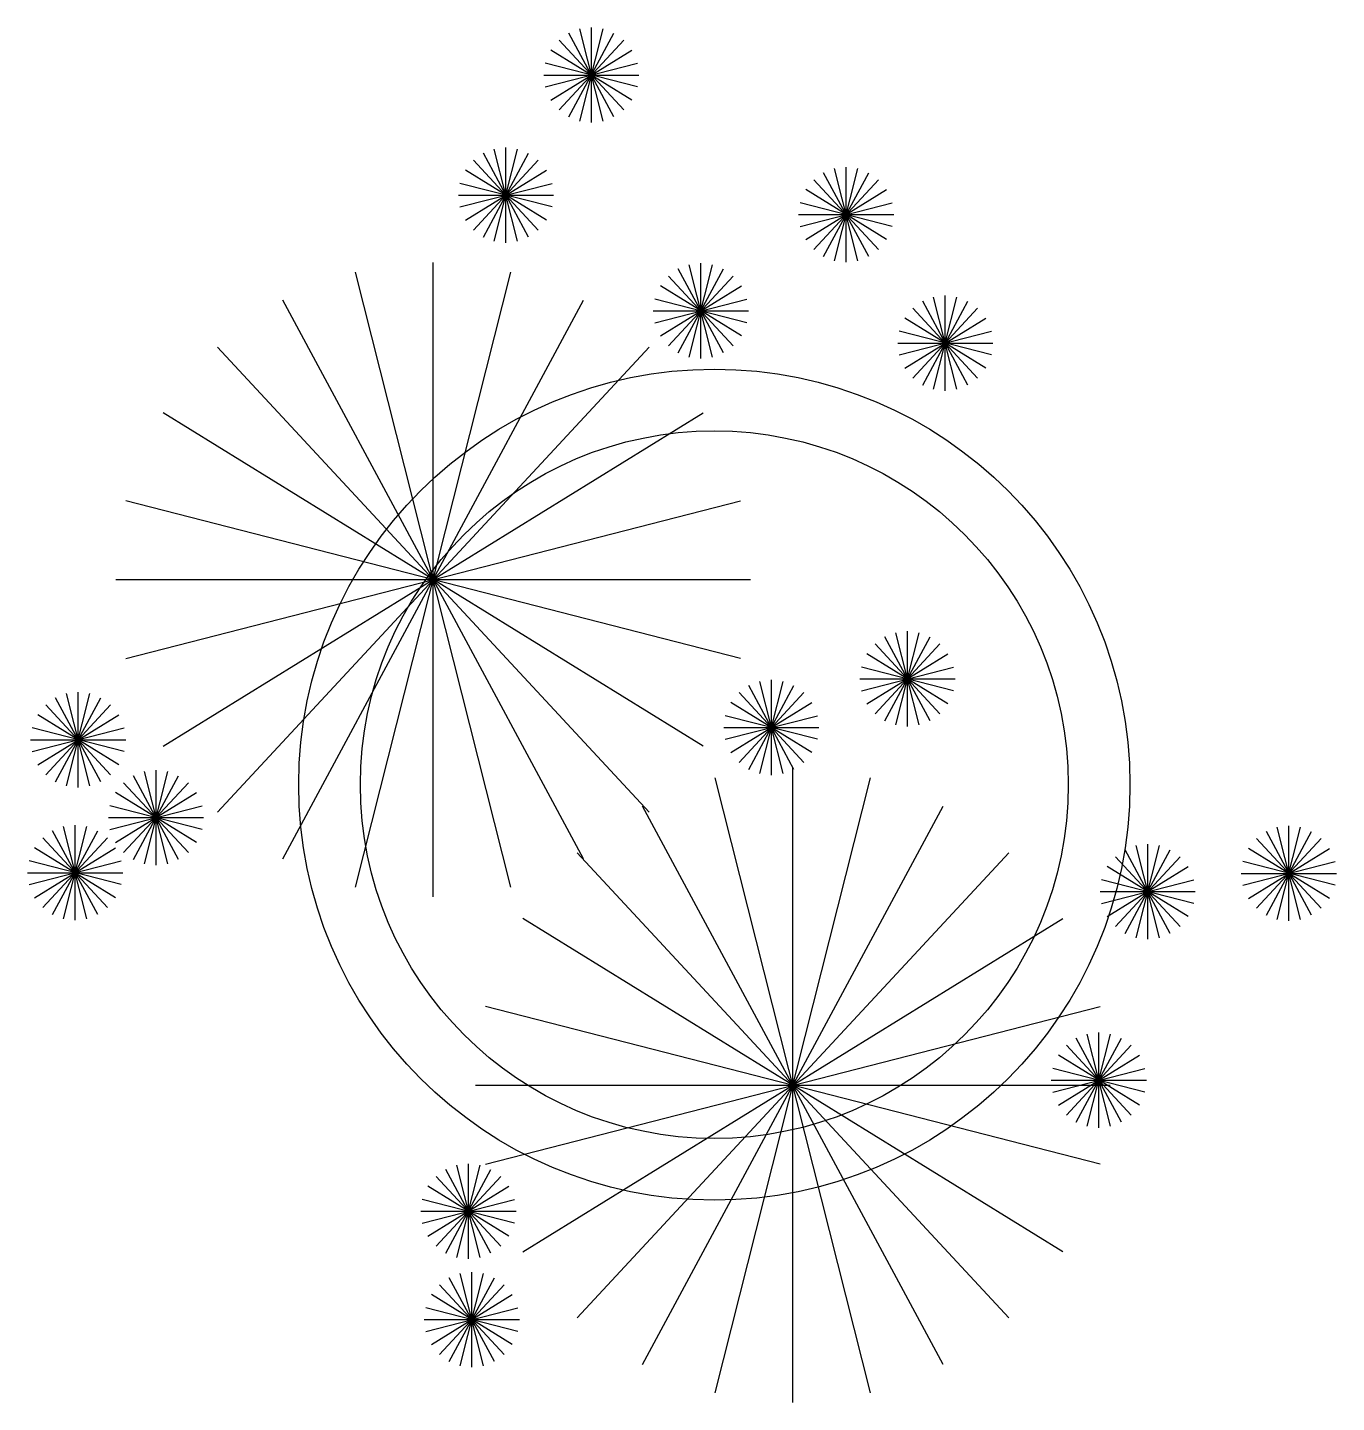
# Model space of a CAD drawing. Extents: x 12.96 to 13.346, y 12.663 to 13.068.
import ezdxf

# ---------------------------------------------------------------- set-up
doc = ezdxf.new("R2010")
doc.units = 0
doc.layers.get('0').update_dxf_attribs({"linetype": 'CONTINUOUS'})
doc.layers.add('VEGETACAO', color=11, linetype='CONTINUOUS')

# ---------------------------------------------------------------- blocks, each defined once
blk = doc.blocks.new('SEAFORTI')
at = {"layer": 'VEGETACAO'}
for p, q in [((0, -1.5), (0, 1.5)), ((0.3676, -1.4543), (-0.3676, 1.4543)), ((-0.3676, -1.4543), (0.3676, 1.4543)), ((0.7111, -1.3207), (-0.7111, 1.3207)), ((-0.7111, -1.3207), (0.7111, 1.3207)), ((1.0204, -1.0995), (-1.0204, 1.0995)), ((-1.0204, -1.0995), (1.0204, 1.0995)), ((1.2762, -0.7882), (-1.2762, 0.7882)), ((-1.2762, -0.7882), (1.2762, 0.7882)), ((1.453, -0.3726), (-1.453, 0.3726)), ((-1.453, -0.3726), (1.453, 0.3726)), ((-1.5, 0), (1.5, 0))]:
    blk.add_line(p, q, dxfattribs=at)

msp = doc.modelspace()

# ---------------------------------------------------------------- linework, layer by layer
at = {"color": 0}
for radius in [0.12261, 0.10441]:
    msp.add_circle((13.16224, 12.84481), radius, dxfattribs=at)

# ---------------------------------------------------------------- block references
for p, xscale, yscale, zscale in [((13.12597, 13.05419), 0.00936, 0.00936, 0.00936), ((13.10076, 13.01875), 0.00936, 0.00936, 0.00936), ((13.20113, 13.01301), 0.00936, 0.00936, 0.00936), ((13.0793, 12.90533), 0.06240000000000001, 0.06240000000000001, 0.06240000000000001), ((13.15826, 12.98461), 0.00936, 0.00936, 0.00936), ((13.23037, 12.97509), 0.00936, 0.00936, 0.00936), ((13.21922, 12.87603), 0.00936, 0.00936, 0.00936), ((13.17907, 12.86168), 0.00936, 0.00936, 0.00936), ((12.97458, 12.85805), 0.00936, 0.00936, 0.00936), ((13.1854, 12.7561), 0.06240000000000001, 0.06240000000000001, 0.06240000000000001), ((12.99753, 12.83509), 0.00936, 0.00936, 0.00936), ((12.97366, 12.81882), 0.00936, 0.00936, 0.00936), ((13.33175, 12.81863), 0.00936, 0.00936, 0.00936), ((13.2901, 12.81324), 0.00936, 0.00936, 0.00936), ((13.27569, 12.75761), 0.00936, 0.00936, 0.00936), ((13.08969, 12.71893), 0.00936, 0.00936, 0.00936), ((13.0907, 12.68696), 0.00936, 0.00936, 0.00936)]:
    msp.add_blockref('SEAFORTI', p, dxfattribs=dict(at, xscale=xscale, yscale=yscale, zscale=zscale))

doc.saveas('drawing.dxf')
